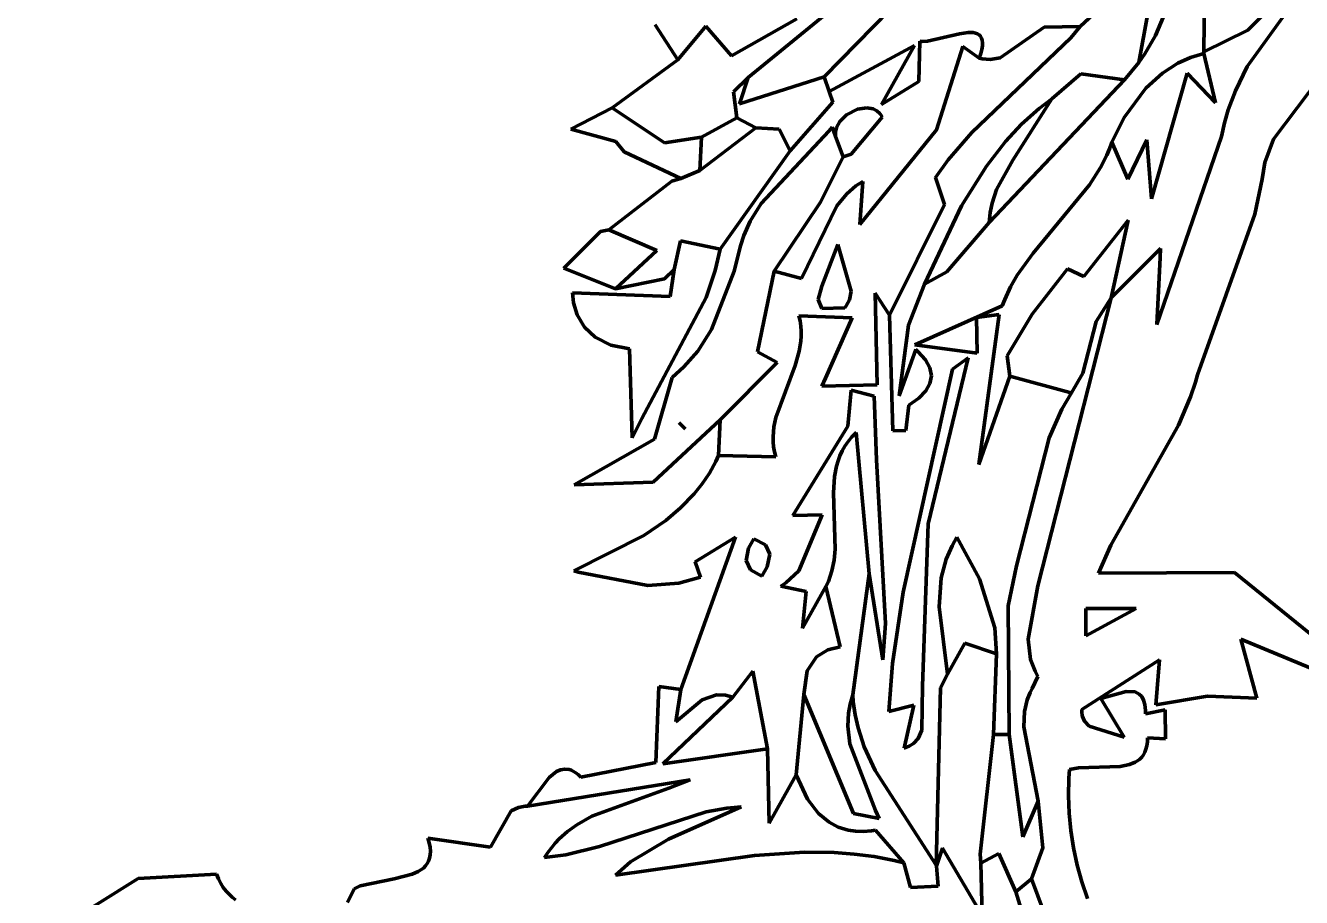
# Model space of a CAD drawing. Header units: millimetres. Extents: x 0 to 8.5, y 0 to 13.2.
# Drawn here: x 3.159 to 4.347, y 10.652 to 11.463 of the extents above; entities that cross this region are included whole.
import ezdxf

# ---------------------------------------------------------------- set-up
doc = ezdxf.new("R2010")
doc.units = ezdxf.units.MM
for name, color, linetype, lineweight in [('color#060606ff', 7, 'CONTINUOUS', 100), ('color#5c5c5cff', 7, 'CONTINUOUS', 100), ('color#aeaeaeff', 7, 'CONTINUOUS', 100), ('color#ffffffff', 7, 'CONTINUOUS', 100)]:
    doc.layers.add(name, color=color, linetype=linetype, lineweight=lineweight)

msp = doc.modelspace()

# ---------------------------------------------------------------- linework, layer by layer
at = {"layer": 'color#060606ff'}
for p, q in [((4.2572, 11.557), (4.2556, 11.4384)), ((4.2107, 11.4536), (4.2468, 11.5401)), ((4.2137, 11.5299), (4.1406, 11.462)), ((3.9023, 11.4154), (4.0043, 11.5197)), ((4.2962, 11.4248), (4.3625, 11.5172)), ((3.9074, 11.4767), (3.8314, 11.4146)), ((3.8159, 11.4348), (3.8767, 11.4694)), ((3.766, 11.4311), (3.7921, 11.4623)), ((3.7921, 11.4623), (3.8159, 11.4348)), ((4.0282, 11.4553), (3.9985, 11.4485)), ((4.0364, 11.4565), (4.0282, 11.4553)), ((4.0411, 11.4564), (4.0364, 11.4565)), ((4.0432, 11.4559), (4.0411, 11.4564)), ((4.045, 11.4553), (4.0432, 11.4559)), ((4.0465, 11.4543), (4.045, 11.4553)), ((4.0478, 11.453), (4.0465, 11.4543)), ((4.0488, 11.4513), (4.0478, 11.453)), ((4.107, 11.4616), (4.0662, 11.4329)), ((4.1406, 11.462), (4.107, 11.4616)), ((4.2009, 11.4366), (4.2107, 11.4536)), ((3.9865, 11.4444), (3.9069, 11.4015)), ((3.9557, 11.3895), (3.9865, 11.4444)), ((3.9914, 11.4485), (3.9905, 11.411)), ((3.9936, 11.4483), (3.9914, 11.4485)), ((3.9985, 11.4485), (3.9936, 11.4483)), ((4.0481, 11.4369), (4.049, 11.4407)), ((4.0494, 11.4493), (4.0488, 11.4513)), ((4.049, 11.4407), (4.0496, 11.444)), ((4.0497, 11.4469), (4.0494, 11.4493)), ((4.0496, 11.444), (4.0497, 11.4469)), ((3.7048, 11.3863), (3.766, 11.4311)), ((4.0467, 11.4325), (4.0481, 11.4369)), ((4.0493, 11.4319), (4.0467, 11.4325)), ((4.0569, 11.4313), (4.0493, 11.4319)), ((4.0662, 11.4329), (4.0569, 11.4313)), ((4.1818, 11.4124), (4.1951, 11.4286)), ((4.1951, 11.4286), (4.2009, 11.4366)), ((4.2432, 11.4332), (4.2315, 11.4279)), ((4.2558, 11.4371), (4.2432, 11.4332)), ((4.2556, 11.4384), (4.2558, 11.4371)), ((4.2173, 11.4188), (4.2018, 11.4047)), ((4.2315, 11.4279), (4.2173, 11.4188)), ((4.2851, 11.4022), (4.2962, 11.4248)), ((3.8314, 11.4146), (3.8178, 11.4013)), ((3.9069, 11.4015), (3.9023, 11.4154)), ((3.9905, 11.411), (3.9557, 11.3895)), ((4.0559, 11.2797), (4.1818, 11.4124)), ((4.2018, 11.4047), (4.1817, 11.3773)), ((4.3646, 11.4155), (4.3206, 11.3572)), ((3.8178, 11.4013), (3.821, 11.3771)), ((4.2784, 11.3846), (4.2851, 11.4022)), ((3.7535, 11.3538), (3.7048, 11.3863)), ((4.2749, 11.3724), (4.2784, 11.3846)), ((3.821, 11.3771), (3.788, 11.3591)), ((4.1817, 11.3773), (4.17, 11.3544)), ((4.2722, 11.3599), (4.2749, 11.3724)), ((3.788, 11.3591), (3.7535, 11.3538)), ((3.7866, 11.328), (3.8387, 11.3679)), ((3.8387, 11.3679), (3.8605, 11.3667)), ((3.8435, 11.2973), (3.9066, 11.3647)), ((3.8605, 11.3667), (3.8707, 11.3463)), ((3.9066, 11.3647), (3.9098, 11.3684)), ((3.9098, 11.3684), (3.9129, 11.3598)), ((3.9129, 11.3598), (3.9198, 11.3407)), ((4.212, 11.1849), (4.2722, 11.3599)), ((4.3206, 11.3572), (4.3126, 11.3356)), ((3.8707, 11.3463), (3.8055, 11.255)), ((4.1678, 11.3483), (4.1653, 11.3424)), ((4.17, 11.3544), (4.1678, 11.3483)), ((3.9198, 11.3407), (3.8987, 11.2986)), ((4.1653, 11.3424), (4.1595, 11.331)), ((4.3126, 11.3356), (4.31, 11.3201)), ((3.7688, 11.3208), (3.7866, 11.328)), ((4.1595, 11.331), (4.1494, 11.3149)), ((3.7017, 11.273), (3.7604, 11.3182)), ((3.7604, 11.3182), (3.7688, 11.3208)), ((4.1494, 11.3149), (4.0968, 11.2512)), ((4.31, 11.3201), (4.3032, 11.2876)), ((3.8987, 11.2986), (3.8557, 11.2343)), ((3.8334, 11.2809), (3.8435, 11.2973)), ((4.3032, 11.2876), (4.25, 11.1379)), ((3.8275, 11.2675), (3.8334, 11.2809)), ((4.0166, 11.2339), (4.0559, 11.2797)), ((3.7466, 11.2538), (3.7017, 11.273)), ((3.7685, 11.2626), (3.7625, 11.236)), ((3.8055, 11.255), (3.7685, 11.2626)), ((3.8245, 11.2579), (3.8275, 11.2675)), ((3.7079, 11.218), (3.7466, 11.2538)), ((3.8185, 11.2343), (3.8245, 11.2579)), ((3.9002, 11.2204), (3.9151, 11.2593)), ((3.9151, 11.2593), (3.9274, 11.2159)), ((4.0968, 11.2512), (4.0821, 11.2306)), ((4.1694, 11.2095), (4.2153, 11.2556)), ((4.2153, 11.2556), (4.215, 11.2473)), ((4.215, 11.2473), (4.212, 11.1849)), ((3.7535, 11.2273), (3.7079, 11.218)), ((3.7625, 11.236), (3.7535, 11.2273)), ((3.7974, 11.1802), (3.8185, 11.2343)), ((3.8557, 11.2343), (3.8401, 11.1595)), ((3.9956, 11.2224), (4.0166, 11.2339)), ((4.0821, 11.2306), (4.0758, 11.2197)), ((3.8967, 11.2082), (3.9002, 11.2204)), ((3.9274, 11.2159), (3.9258, 11.2078)), ((3.9809, 11.1843), (3.9956, 11.2224)), ((4.0758, 11.2197), (4.0704, 11.2081)), ((3.9002, 11.1997), (3.8967, 11.2082)), ((3.9258, 11.2078), (3.9229, 11.2021)), ((3.9515, 11.1285), (3.9498, 11.2139)), ((3.9498, 11.2139), (3.963, 11.1934)), ((4.0704, 11.2081), (4.0681, 11.2021)), ((4.1013, 10.9416), (4.1694, 11.2095)), ((3.8798, 11.1881), (3.8787, 11.193)), ((3.8787, 11.193), (3.9282, 11.1909)), ((3.9215, 11.2003), (3.9002, 11.1997)), ((3.9282, 11.1909), (3.9034, 11.1347)), ((3.9229, 11.2021), (3.9215, 11.2003)), ((3.963, 11.1934), (3.9661, 11.0857)), ((4.0681, 11.2021), (3.9866, 11.166)), ((4.044, 11.1914), (4.0652, 11.194)), ((4.0448, 11.1581), (4.044, 11.1914)), ((4.0652, 11.194), (4.0462, 11.0546)), ((3.7845, 11.16), (3.7974, 11.1802)), ((3.8805, 11.1833), (3.8798, 11.1881)), ((3.8809, 11.1785), (3.8805, 11.1833)), ((3.9721, 11.1184), (3.9809, 11.1843)), ((3.8791, 11.1601), (3.8805, 11.1692)), ((3.8805, 11.1692), (3.8809, 11.1738)), ((3.8809, 11.1738), (3.8809, 11.1785)), ((3.7717, 11.1453), (3.7845, 11.16)), ((3.8401, 11.1595), (3.8584, 11.1493)), ((3.8753, 11.1467), (3.8791, 11.1601)), ((3.9875, 11.1616), (3.9721, 11.1184)), ((3.9866, 11.166), (4.0448, 11.1581)), ((3.9896, 11.1597), (3.9875, 11.1616)), ((3.9965, 11.152), (3.9896, 11.1597)), ((3.7606, 11.1354), (3.7717, 11.1453)), ((3.8584, 11.1493), (3.8054, 11.0961)), ((3.8572, 11.0984), (3.8753, 11.1467)), ((4.0006, 11.1445), (3.9965, 11.152)), ((3.9992, 10.9992), (4.0363, 11.1538)), ((4.0021, 11.1371), (4.0006, 11.1445)), ((4.0363, 11.1538), (4.0216, 11.1432)), ((3.7444, 11.0782), (3.7606, 11.1354)), ((3.9034, 11.1347), (3.9001, 11.1273)), ((4.0216, 11.1432), (3.9758, 10.9356)), ((4.0008, 11.1299), (4.0021, 11.1371)), ((4.0462, 11.0546), (4.075, 11.1366)), ((4.075, 11.1366), (4.1309, 11.1215)), ((4.25, 11.1379), (4.248, 11.131)), ((3.9001, 11.1273), (3.9515, 11.1285)), ((3.9274, 11.1236), (3.9244, 11.0901)), ((3.9489, 11.118), (3.9274, 11.1236)), ((3.9904, 11.1163), (3.9969, 11.123)), ((3.9969, 11.123), (4.0008, 11.1299)), ((4.1325, 11.1211), (4.1235, 11.1059)), ((4.1309, 11.1215), (4.1325, 11.1211)), ((4.248, 11.131), (4.2434, 11.1174)), ((3.9511, 11.0588), (3.9489, 11.118)), ((3.9784, 11.0863), (3.9812, 11.1098)), ((3.9812, 11.1098), (3.9904, 11.1163)), ((4.2434, 11.1174), (4.2322, 11.0912)), ((3.8054, 11.0961), (3.7431, 11.0382)), ((3.8554, 11.0895), (3.8572, 11.0984)), ((4.1235, 11.1059), (4.1117, 11.0792)), ((3.7673, 11.0934), (3.7729, 11.0876)), ((3.7729, 11.0876), (3.7673, 11.0934)), ((3.8547, 11.0804), (3.8554, 11.0895)), ((3.9244, 11.0901), (3.8732, 11.0072)), ((3.9661, 11.0857), (3.9784, 11.0863)), ((4.2322, 11.0912), (4.1693, 10.9795)), ((3.6696, 11.0357), (3.7444, 11.0782)), ((3.8548, 11.0757), (3.8547, 11.0804)), ((3.8552, 11.071), (3.8548, 11.0757)), ((4.1117, 11.0792), (4.0812, 10.9603)), ((3.8014, 11.0572), (3.804, 11.0628)), ((3.804, 11.0628), (3.8573, 11.0615)), ((3.8561, 11.0663), (3.8552, 11.071)), ((3.8573, 11.0615), (3.8561, 11.0663)), ((3.7955, 11.0465), (3.8014, 11.0572)), ((3.9595, 10.9066), (3.9511, 11.0588)), ((3.7431, 11.0382), (3.6696, 11.0357)), ((3.7812, 11.0271), (3.7887, 11.0365)), ((3.7887, 11.0365), (3.7955, 11.0465)), ((3.7686, 11.0141), (3.7812, 11.0271)), ((3.7547, 11.0024), (3.7686, 11.0141)), ((3.7345, 10.9884), (3.7547, 11.0024)), ((3.8732, 11.0072), (3.9005, 11.0077)), ((3.9005, 11.0077), (3.8788, 10.9555)), ((3.9937, 10.8481), (3.9992, 10.9992)), ((3.6691, 10.9556), (3.7345, 10.9884)), ((3.7688, 10.8452), (3.8198, 10.987)), ((3.8198, 10.987), (3.7821, 10.964)), ((3.8368, 10.9854), (3.8319, 10.9767)), ((3.8475, 10.9797), (3.8368, 10.9854)), ((3.8516, 10.971), (3.8475, 10.9797)), ((4.0213, 10.9788), (4.0159, 10.9663)), ((4.0259, 10.987), (4.0213, 10.9788)), ((4.0469, 10.9481), (4.0259, 10.987)), ((4.1693, 10.9795), (4.1577, 10.9534)), ((3.8319, 10.9767), (3.8295, 10.9651)), ((3.8295, 10.9651), (3.8336, 10.9564)), ((3.8492, 10.9594), (3.8516, 10.971)), ((4.0159, 10.9663), (4.0113, 10.949)), ((3.6731, 10.9543), (3.6691, 10.9556)), ((3.7381, 10.9419), (3.6731, 10.9543)), ((3.7821, 10.964), (3.7872, 10.9498)), ((3.8336, 10.9564), (3.8443, 10.9506)), ((3.8443, 10.9506), (3.8492, 10.9594)), ((3.8788, 10.9555), (3.8667, 10.9444)), ((4.0812, 10.9603), (4.0736, 10.9229)), ((4.1577, 10.9534), (4.2843, 10.9539)), ((4.2843, 10.9539), (4.3546, 10.8973)), ((3.7668, 10.9442), (3.7381, 10.9419)), ((3.7872, 10.9498), (3.7668, 10.9442)), ((3.8667, 10.9444), (3.8618, 10.9413)), ((3.929, 10.8401), (3.9443, 10.9527)), ((3.9443, 10.9527), (3.957, 10.8728)), ((4.0113, 10.949), (4.0092, 10.9222)), ((4.0613, 10.9026), (4.0469, 10.9481)), ((4.0921, 10.8921), (4.1013, 10.9416)), ((3.8618, 10.9413), (3.8855, 10.9363)), ((3.8821, 10.9023), (3.9039, 10.941)), ((3.8855, 10.9363), (3.8821, 10.9023)), ((3.9039, 10.941), (3.9173, 10.8847)), ((3.9758, 10.9356), (3.966, 10.8692)), ((4.0092, 10.9222), (4.017, 10.8593)), ((4.0736, 10.9229), (4.0744, 10.8032)), ((4.1459, 10.9206), (4.1458, 10.895)), ((4.1458, 10.895), (4.1929, 10.9204)), ((4.1929, 10.9204), (4.1459, 10.9206)), ((3.957, 10.8728), (3.9595, 10.9066)), ((4.0627, 10.8784), (4.0613, 10.9026)), ((3.9173, 10.8847), (3.9058, 10.8819)), ((4.0943, 10.873), (4.0921, 10.8921)), ((4.3555, 10.8651), (4.2902, 10.892)), ((4.2902, 10.892), (4.305, 10.8372)), ((3.8952, 10.8755), (3.8865, 10.8626)), ((3.9058, 10.8819), (3.8952, 10.8755)), ((4.0598, 10.8032), (4.0627, 10.8784)), ((4.0986, 10.8623), (4.0943, 10.873)), ((4.2144, 10.8726), (4.1421, 10.8265)), ((4.211, 10.8309), (4.2144, 10.8726)), ((3.8357, 10.8623), (3.8173, 10.8379)), ((3.8496, 10.7898), (3.8357, 10.8623)), ((3.8865, 10.8626), (3.8833, 10.8406)), ((3.966, 10.8692), (3.9625, 10.8245)), ((4.017, 10.8593), (4.0105, 10.8466)), ((4.1012, 10.8571), (4.0986, 10.8623)), ((3.9932, 10.8072), (3.9937, 10.8481)), ((4.0105, 10.8466), (4.0065, 10.6817)), ((4.096, 10.8459), (4.1012, 10.8571)), ((3.7642, 10.8151), (3.7688, 10.8452)), ((3.7888, 10.8355), (3.7642, 10.8151)), ((3.802, 10.8403), (3.7888, 10.8355)), ((3.8104, 10.84), (3.802, 10.8403)), ((3.8173, 10.8379), (3.8104, 10.84)), ((3.8833, 10.8406), (3.8763, 10.7657)), ((3.9294, 10.8337), (3.929, 10.8401)), ((4.0888, 10.8248), (4.0913, 10.8354)), ((4.0913, 10.8354), (4.0942, 10.8424)), ((4.0942, 10.8424), (4.096, 10.8459)), ((4.1599, 10.8367), (4.1833, 10.8434)), ((4.1816, 10.8008), (4.1599, 10.8367)), ((4.1833, 10.8434), (4.1917, 10.843)), ((4.1917, 10.843), (4.1957, 10.8409)), ((4.1957, 10.8409), (4.1979, 10.8386)), ((4.1979, 10.8386), (4.1996, 10.8353)), ((4.1996, 10.8353), (4.2008, 10.8311)), ((4.2591, 10.8389), (4.211, 10.8309)), ((4.305, 10.8372), (4.2591, 10.8389)), ((3.9311, 10.8214), (3.9294, 10.8337)), ((3.9625, 10.8245), (3.9858, 10.8305)), ((3.9858, 10.8305), (3.9767, 10.7904)), ((4.0882, 10.8104), (4.0888, 10.8248)), ((4.1421, 10.8265), (4.1421, 10.8244)), ((4.1421, 10.8244), (4.1426, 10.8206)), ((4.2008, 10.8311), (4.2011, 10.8285)), ((4.2011, 10.8285), (4.2014, 10.8257)), ((4.2014, 10.8226), (4.2198, 10.8261)), ((4.2014, 10.8257), (4.2014, 10.8226)), ((4.2198, 10.8261), (4.2201, 10.7991)), ((3.9338, 10.8093), (3.9311, 10.8214)), ((4.1426, 10.8206), (4.1445, 10.8158)), ((4.1445, 10.8158), (4.1489, 10.8109)), ((4.1489, 10.8109), (4.1816, 10.8008)), ((3.9395, 10.7919), (3.9338, 10.8093)), ((3.9854, 10.7949), (3.9898, 10.7996)), ((3.9898, 10.7996), (3.9932, 10.8072)), ((4.0744, 10.8032), (4.0598, 10.8032)), ((4.1015, 10.7412), (4.0882, 10.8104)), ((4.2033, 10.8002), (4.2032, 10.7963)), ((4.2201, 10.7991), (4.2033, 10.8002)), ((3.851, 10.7206), (3.8496, 10.7898)), ((3.9496, 10.7697), (3.9395, 10.7919)), ((3.9767, 10.7904), (3.9815, 10.7924)), ((3.9815, 10.7924), (3.9854, 10.7949)), ((4.2009, 10.7869), (4.1995, 10.7844)), ((4.2019, 10.7897), (4.2009, 10.7869)), ((4.2027, 10.7928), (4.2019, 10.7897)), ((4.2032, 10.7963), (4.2027, 10.7928)), ((4.1867, 10.7753), (4.178, 10.7734)), ((4.1918, 10.7774), (4.1867, 10.7753)), ((4.194, 10.7788), (4.1918, 10.7774)), ((4.1961, 10.7804), (4.194, 10.7788)), ((4.1979, 10.7823), (4.1961, 10.7804)), ((4.1995, 10.7844), (4.1979, 10.7823)), ((3.8763, 10.7657), (3.851, 10.7206)), ((4.0065, 10.6817), (3.9496, 10.7697)), ((4.1307, 10.7706), (4.1302, 10.7625)), ((4.1391, 10.7721), (4.1307, 10.7706)), ((4.178, 10.7734), (4.1391, 10.7721)), ((3.6261, 10.7364), (3.7774, 10.7612)), ((3.7576, 10.7532), (3.6858, 10.7272)), ((3.7774, 10.7612), (3.7576, 10.7532)), ((4.1302, 10.7625), (4.1298, 10.7463)), ((4.1058, 10.6979), (4.1015, 10.7412)), ((4.1298, 10.7463), (4.1304, 10.7301)), ((3.5915, 10.6983), (3.611, 10.7321)), ((3.611, 10.7321), (3.6177, 10.7353)), ((3.6177, 10.7353), (3.6239, 10.7364)), ((3.6239, 10.7364), (3.6261, 10.7364)), ((3.6932, 10.6991), (3.7925, 10.7312)), ((3.8249, 10.7359), (3.7574, 10.7057)), ((3.7925, 10.7312), (3.8117, 10.7346)), ((3.8117, 10.7346), (3.8249, 10.7359)), ((4.1304, 10.7301), (4.132, 10.7139)), ((3.672, 10.7193), (3.6634, 10.7131)), ((3.6858, 10.7272), (3.672, 10.7193)), ((3.5346, 10.7024), (3.5334, 10.7068)), ((3.5334, 10.7068), (3.5915, 10.6983)), ((3.6555, 10.706), (3.6519, 10.7021)), ((3.6634, 10.7131), (3.6555, 10.706)), ((3.7574, 10.7057), (3.7219, 10.6846)), ((4.132, 10.7139), (4.1344, 10.6977)), ((3.5354, 10.6983), (3.5346, 10.7024)), ((3.5356, 10.6946), (3.5354, 10.6983)), ((3.5355, 10.6913), (3.5356, 10.6946)), ((3.6451, 10.6935), (3.642, 10.6887)), ((3.6484, 10.6979), (3.6451, 10.6935)), ((3.6519, 10.7021), (3.6484, 10.6979)), ((3.6616, 10.6913), (3.6932, 10.6991)), ((3.8374, 10.6906), (3.8838, 10.6936)), ((3.8838, 10.6936), (3.9117, 10.6933)), ((3.9117, 10.6933), (3.9302, 10.692)), ((3.9302, 10.692), (3.9487, 10.6896)), ((4.0067, 10.6806), (4.0124, 10.6974)), ((4.0124, 10.6974), (4.0495, 10.6349)), ((4.0482, 10.6835), (4.065, 10.6925)), ((4.065, 10.6925), (4.0807, 10.6568)), ((4.0954, 10.6689), (4.1058, 10.6979)), ((4.1344, 10.6977), (4.1378, 10.6818)), ((3.5291, 10.6789), (3.531, 10.6809)), ((3.531, 10.6809), (3.5327, 10.6831)), ((3.5327, 10.6831), (3.534, 10.6855)), ((3.534, 10.6855), (3.5349, 10.6882)), ((3.5349, 10.6882), (3.5355, 10.6913)), ((3.642, 10.6887), (3.6616, 10.6913)), ((3.7079, 10.6723), (3.8374, 10.6906)), ((3.7219, 10.6846), (3.7079, 10.6723)), ((3.9487, 10.6896), (3.9673, 10.6861)), ((3.9673, 10.6861), (3.9765, 10.6839)), ((3.9765, 10.6839), (3.9826, 10.661)), ((4.0083, 10.662), (4.0067, 10.6806)), ((4.0495, 10.6349), (4.0482, 10.6835)), ((4.1378, 10.6818), (4.1421, 10.6661)), ((3.1587, 10.604), (3.2635, 10.6691)), ((3.2635, 10.6691), (3.3366, 10.6734)), ((3.3366, 10.6734), (3.3384, 10.6688)), ((3.3384, 10.6688), (3.3405, 10.6647)), ((3.4703, 10.6623), (3.5019, 10.669)), ((3.5019, 10.669), (3.5187, 10.6732)), ((3.5187, 10.6732), (3.5243, 10.6757)), ((3.5243, 10.6757), (3.5268, 10.6772)), ((3.5268, 10.6772), (3.5291, 10.6789)), ((4.1343, 10.5651), (4.0954, 10.6689)), ((3.3405, 10.6647), (3.3428, 10.6609)), ((3.3428, 10.6609), (3.3454, 10.6576)), ((3.3454, 10.6576), (3.3482, 10.6546)), ((3.4584, 10.6468), (3.4646, 10.6597)), ((3.4646, 10.6597), (3.4703, 10.6623)), ((3.9826, 10.661), (4.0083, 10.662)), ((4.0807, 10.6568), (4.1213, 10.5273)), ((4.1421, 10.6661), (4.1474, 10.6507)), ((3.3482, 10.6546), (3.3511, 10.6519)), ((3.3511, 10.6519), (3.3543, 10.6495))]:
    msp.add_line(p, q, dxfattribs=at)
at = {"layer": 'color#5c5c5cff'}
for p, q in [((4.2556, 11.4384), (4.2572, 11.557)), ((4.2468, 11.5401), (4.2107, 11.4536)), ((4.1951, 11.4286), (4.2137, 11.5299)), ((4.3197, 11.4817), (4.2968, 11.4586)), ((4.2107, 11.4536), (4.2009, 11.4366)), ((4.2968, 11.4586), (4.2556, 11.4384)), ((4.2009, 11.4366), (4.1951, 11.4286)), ((4.2315, 11.4279), (4.2432, 11.4332)), ((4.2432, 11.4332), (4.2558, 11.4371)), ((4.2558, 11.4371), (4.2665, 11.3911)), ((4.2018, 11.4047), (4.2173, 11.4188)), ((4.2401, 11.4186), (4.207, 11.3017)), ((4.2173, 11.4188), (4.2315, 11.4279)), ((4.2665, 11.3911), (4.2401, 11.4186)), ((3.8178, 11.4013), (3.8314, 11.4146)), ((3.8233, 11.3903), (3.9023, 11.4154)), ((3.8314, 11.4146), (3.8233, 11.3903)), ((3.9023, 11.4154), (3.9069, 11.4015)), ((4.1817, 11.3773), (4.2018, 11.4047)), ((3.821, 11.3771), (3.8178, 11.4013)), ((3.9069, 11.4015), (3.9104, 11.3917)), ((4.1141, 11.3949), (4.0778, 11.3377)), ((4.1024, 11.3859), (4.1141, 11.3949)), ((3.6665, 11.3665), (3.7048, 11.3863)), ((3.7048, 11.3863), (3.7535, 11.3538)), ((3.9104, 11.3917), (3.8707, 11.3463)), ((3.9231, 11.3799), (3.9334, 11.3851)), ((3.9334, 11.3851), (3.9419, 11.3864)), ((3.9419, 11.3864), (3.9478, 11.3854)), ((3.9478, 11.3854), (3.9512, 11.3837)), ((3.9512, 11.3837), (3.9541, 11.3811)), ((3.9541, 11.3811), (3.9552, 11.3795)), ((4.0861, 11.3711), (4.1024, 11.3859)), ((3.8387, 11.3679), (3.821, 11.3771)), ((3.9137, 11.3681), (3.9167, 11.3737)), ((3.9167, 11.3737), (3.9231, 11.3799)), ((3.9562, 11.3776), (3.9275, 11.3434)), ((3.9552, 11.3795), (3.9562, 11.3776)), ((4.0712, 11.3552), (4.0861, 11.3711)), ((4.17, 11.3544), (4.1817, 11.3773)), ((3.7083, 11.3552), (3.6665, 11.3665)), ((3.7535, 11.3538), (3.788, 11.3591)), ((3.788, 11.3591), (3.7866, 11.328)), ((3.8605, 11.3667), (3.8387, 11.3679)), ((3.8707, 11.3463), (3.8605, 11.3667)), ((3.9128, 11.364), (3.9137, 11.3681)), ((3.9129, 11.3598), (3.9128, 11.364)), ((3.9198, 11.3407), (3.9129, 11.3598)), ((3.7159, 11.3454), (3.7083, 11.3552)), ((3.7688, 11.3208), (3.7159, 11.3454)), ((4.0533, 11.3322), (4.0712, 11.3552)), ((4.1851, 11.3201), (4.17, 11.3544)), ((4.2027, 11.3565), (4.1851, 11.3201)), ((4.207, 11.3017), (4.2027, 11.3565)), ((3.9275, 11.3434), (3.9198, 11.3407)), ((4.0778, 11.3377), (4.0628, 11.3104)), ((3.7866, 11.328), (3.7688, 11.3208)), ((4.03, 11.2951), (4.0533, 11.3322)), ((4.0628, 11.3104), (4.0586, 11.2978)), ((4.0586, 11.2978), (4.0568, 11.2889)), ((3.9956, 11.2224), (4.03, 11.2951)), ((4.0568, 11.2889), (4.0559, 11.2797)), ((4.0559, 11.2797), (4.0166, 11.2339)), ((4.144, 11.2295), (4.1852, 11.2819)), ((4.1852, 11.2819), (4.1694, 11.2095)), ((3.6599, 11.2373), (3.6939, 11.2713)), ((3.6939, 11.2713), (3.7017, 11.273)), ((3.7017, 11.273), (3.7466, 11.2538)), ((3.7466, 11.2538), (3.7079, 11.218)), ((3.7079, 11.218), (3.6599, 11.2373)), ((4.0166, 11.2339), (3.9956, 11.2224)), ((4.096, 11.1944), (4.1287, 11.2365)), ((4.1287, 11.2365), (4.144, 11.2295)), ((4.1694, 11.2095), (4.1554, 11.1876)), ((4.0728, 11.1556), (4.096, 11.1944)), ((4.1554, 11.1876), (4.1431, 11.1396)), ((4.075, 11.1366), (4.0728, 11.1556)), ((4.1309, 11.1215), (4.075, 11.1366)), ((4.1431, 11.1396), (4.1325, 11.1211)), ((4.1325, 11.1211), (4.1309, 11.1215)), ((3.7673, 11.0934), (3.7729, 11.0876)), ((3.7729, 11.0876), (3.7673, 11.0934)), ((3.928, 11.0802), (3.9321, 11.0844)), ((3.9321, 11.0844), (3.9443, 10.9527)), ((3.9216, 11.0716), (3.9246, 11.076)), ((3.9246, 11.076), (3.928, 11.0802)), ((3.9152, 11.0578), (3.9169, 11.0625)), ((3.9169, 11.0625), (3.919, 11.0671)), ((3.919, 11.0671), (3.9216, 11.0716)), ((3.912, 11.0432), (3.9138, 11.053)), ((3.9138, 11.053), (3.9152, 11.0578)), ((3.9111, 11.028), (3.912, 11.0432)), ((3.9125, 10.9758), (3.9111, 11.028)), ((4.0159, 10.9663), (4.0213, 10.9788)), ((4.0213, 10.9788), (4.0259, 10.987)), ((4.0259, 10.987), (4.0469, 10.9481)), ((3.9095, 10.9555), (3.9115, 10.9656)), ((3.9115, 10.9656), (3.9125, 10.9758)), ((4.0113, 10.949), (4.0159, 10.9663)), ((3.908, 10.9506), (3.9095, 10.9555)), ((3.9039, 10.941), (3.9062, 10.9457)), ((3.9062, 10.9457), (3.908, 10.9506)), ((3.9443, 10.9527), (3.929, 10.8401)), ((4.0092, 10.9222), (4.0113, 10.949)), ((4.0469, 10.9481), (4.0613, 10.9026)), ((3.9173, 10.8847), (3.9039, 10.941)), ((4.017, 10.8593), (4.0092, 10.9222)), ((4.0613, 10.9026), (4.0627, 10.8784)), ((3.9058, 10.8819), (3.9173, 10.8847)), ((4.0331, 10.8881), (4.017, 10.8593)), ((4.0627, 10.8784), (4.0331, 10.8881)), ((3.8865, 10.8626), (3.8952, 10.8755)), ((3.8952, 10.8755), (3.9058, 10.8819)), ((3.8833, 10.8406), (3.8865, 10.8626)), ((3.7456, 10.7772), (3.7483, 10.848)), ((3.7483, 10.848), (3.7688, 10.8452)), ((3.8173, 10.8379), (3.7521, 10.7761)), ((3.7688, 10.8452), (3.7642, 10.8151)), ((3.7642, 10.8151), (3.7888, 10.8355)), ((3.7888, 10.8355), (3.802, 10.8403)), ((3.802, 10.8403), (3.8104, 10.84)), ((3.8104, 10.84), (3.8173, 10.8379)), ((3.9297, 10.7297), (3.8833, 10.8406)), ((3.929, 10.8401), (3.9265, 10.8316)), ((3.925, 10.8232), (3.9243, 10.8109)), ((3.9265, 10.8316), (3.925, 10.8232)), ((3.9243, 10.8109), (3.9261, 10.7947)), ((4.0474, 10.6918), (4.0598, 10.8032)), ((4.0598, 10.8032), (4.0744, 10.8032)), ((4.0744, 10.8032), (4.0873, 10.7081)), ((3.7521, 10.7761), (3.8496, 10.7898)), ((3.8496, 10.7898), (3.851, 10.7206)), ((3.9261, 10.7947), (3.95, 10.7326)), ((3.6757, 10.7636), (3.7456, 10.7772)), ((3.6261, 10.7364), (3.6463, 10.7633)), ((3.6463, 10.7633), (3.6532, 10.7688)), ((3.6532, 10.7688), (3.6569, 10.7704)), ((3.6569, 10.7704), (3.6608, 10.7711)), ((3.6608, 10.7711), (3.6648, 10.7706)), ((3.6648, 10.7706), (3.6669, 10.7699)), ((3.6669, 10.7699), (3.669, 10.7689)), ((3.669, 10.7689), (3.6712, 10.7675)), ((3.6712, 10.7675), (3.6734, 10.7657)), ((3.6734, 10.7657), (3.6757, 10.7636)), ((3.851, 10.7206), (3.8763, 10.7657)), ((3.8763, 10.7657), (3.8868, 10.743)), ((3.7774, 10.7612), (3.6261, 10.7364)), ((3.6858, 10.7272), (3.7576, 10.7532)), ((3.7576, 10.7532), (3.7774, 10.7612)), ((3.8868, 10.743), (3.897, 10.7298)), ((4.0873, 10.7081), (4.1015, 10.7412)), ((4.1015, 10.7412), (4.1058, 10.6979)), ((3.7925, 10.7312), (3.6932, 10.6991)), ((3.7574, 10.7057), (3.8249, 10.7359)), ((3.8117, 10.7346), (3.7925, 10.7312)), ((3.8249, 10.7359), (3.8117, 10.7346)), ((3.897, 10.7298), (3.9069, 10.7216)), ((3.9536, 10.7251), (3.9297, 10.7297)), ((3.95, 10.7326), (3.9536, 10.7251)), ((3.6634, 10.7131), (3.672, 10.7193)), ((3.672, 10.7193), (3.6858, 10.7272)), ((3.9069, 10.7216), (3.9154, 10.7171)), ((3.9154, 10.7171), (3.9247, 10.7142)), ((3.6519, 10.7021), (3.6555, 10.706)), ((3.6555, 10.706), (3.6634, 10.7131)), ((3.7219, 10.6846), (3.7574, 10.7057)), ((3.9247, 10.7142), (3.9315, 10.7132)), ((3.9315, 10.7132), (3.9387, 10.7129)), ((3.9387, 10.7129), (3.9463, 10.7135)), ((3.9463, 10.7135), (3.9502, 10.7142)), ((3.9502, 10.7142), (3.9765, 10.6839)), ((3.642, 10.6887), (3.6451, 10.6935)), ((3.6451, 10.6935), (3.6484, 10.6979)), ((3.6484, 10.6979), (3.6519, 10.7021)), ((3.6932, 10.6991), (3.6616, 10.6913)), ((3.8838, 10.6936), (3.8374, 10.6906)), ((3.9117, 10.6933), (3.8838, 10.6936)), ((3.9302, 10.692), (3.9117, 10.6933)), ((3.9487, 10.6896), (3.9302, 10.692)), ((4.065, 10.6925), (4.0482, 10.6835)), ((4.0807, 10.6568), (4.065, 10.6925)), ((4.1058, 10.6979), (4.0954, 10.6689)), ((3.6616, 10.6913), (3.642, 10.6887)), ((3.8374, 10.6906), (3.7079, 10.6723)), ((3.7079, 10.6723), (3.7219, 10.6846)), ((3.9673, 10.6861), (3.9487, 10.6896)), ((3.9765, 10.6839), (3.9673, 10.6861)), ((4.0482, 10.6835), (4.0474, 10.6918)), ((4.0954, 10.6689), (4.0807, 10.6568))]:
    msp.add_line(p, q, dxfattribs=at)
at = {"layer": 'color#aeaeaeff'}
for p, q in [((4.0043, 11.5197), (3.9023, 11.4154)), ((3.8314, 11.4146), (3.9074, 11.4767)), ((3.8767, 11.4694), (3.8159, 11.4348)), ((3.766, 11.4311), (3.745, 11.4638)), ((3.7921, 11.4623), (3.766, 11.4311)), ((3.8159, 11.4348), (3.7921, 11.4623)), ((4.0662, 11.4329), (4.107, 11.4616)), ((4.107, 11.4616), (4.1406, 11.462)), ((4.1406, 11.462), (4.1318, 11.4517)), ((4.0068, 11.3659), (4.0313, 11.4436)), ((4.0313, 11.4436), (4.0467, 11.4325)), ((4.1318, 11.4517), (4.0396, 11.3635)), ((4.0467, 11.4325), (4.0493, 11.4319)), ((4.0493, 11.4319), (4.0569, 11.4313)), ((4.0569, 11.4313), (4.0662, 11.4329)), ((4.1141, 11.3949), (4.1413, 11.418)), ((4.1413, 11.418), (4.1818, 11.4124)), ((3.9023, 11.4154), (3.8233, 11.3903)), ((3.8233, 11.3903), (3.8314, 11.4146)), ((4.1818, 11.4124), (4.0559, 11.2797)), ((4.0778, 11.3377), (4.1141, 11.3949)), ((3.9354, 11.2778), (4.0068, 11.3659)), ((4.0396, 11.3635), (4.0176, 11.3381)), ((4.0176, 11.3381), (4.006, 11.3215)), ((4.0628, 11.3104), (4.0778, 11.3377)), ((4.006, 11.3215), (4.0143, 11.2965)), ((3.9235, 11.3065), (3.9319, 11.3138)), ((3.9319, 11.3138), (3.9383, 11.318)), ((3.9383, 11.318), (3.9354, 11.2778)), ((4.0586, 11.2978), (4.0628, 11.3104)), ((3.9142, 11.2951), (3.9235, 11.3065)), ((4.0568, 11.2889), (4.0586, 11.2978)), ((3.8811, 11.2277), (3.9142, 11.2951)), ((4.0143, 11.2965), (3.963, 11.1934)), ((4.0559, 11.2797), (4.0568, 11.2889)), ((3.7625, 11.236), (3.7685, 11.2626)), ((3.7685, 11.2626), (3.8055, 11.255)), ((3.8055, 11.255), (3.8009, 11.2352)), ((3.9151, 11.2593), (3.9002, 11.2204)), ((3.9274, 11.2159), (3.9151, 11.2593)), ((3.7588, 11.2107), (3.7625, 11.236)), ((3.8009, 11.2352), (3.7923, 11.2098)), ((3.8401, 11.1595), (3.8557, 11.2343)), ((3.8557, 11.2343), (3.8811, 11.2277)), ((3.9002, 11.2204), (3.8967, 11.2082)), ((3.9258, 11.2078), (3.9274, 11.2159)), ((3.6689, 11.205), (3.6679, 11.2143)), ((3.6679, 11.2143), (3.7588, 11.2107)), ((3.6723, 11.1939), (3.6689, 11.205)), ((3.7923, 11.2098), (3.7326, 11.0973)), ((3.8967, 11.2082), (3.9002, 11.1997)), ((3.9229, 11.2021), (3.9258, 11.2078)), ((3.963, 11.1934), (3.9498, 11.2139)), ((3.9498, 11.2139), (3.9515, 11.1285)), ((3.6792, 11.1822), (3.6723, 11.1939)), ((3.9282, 11.1909), (3.8787, 11.193)), ((3.8787, 11.193), (3.8798, 11.1881)), ((3.9002, 11.1997), (3.9215, 11.2003)), ((3.9034, 11.1347), (3.9282, 11.1909)), ((3.9215, 11.2003), (3.9229, 11.2021)), ((3.6889, 11.173), (3.6792, 11.1822)), ((3.8798, 11.1881), (3.8805, 11.1833)), ((3.8805, 11.1833), (3.8809, 11.1785)), ((3.7037, 11.1655), (3.6889, 11.173)), ((3.8805, 11.1692), (3.8791, 11.1601)), ((3.8809, 11.1738), (3.8805, 11.1692)), ((3.8809, 11.1785), (3.8809, 11.1738)), ((3.7211, 11.1621), (3.7037, 11.1655)), ((3.7234, 11.0794), (3.7211, 11.1621)), ((3.8584, 11.1493), (3.8401, 11.1595)), ((3.8791, 11.1601), (3.8753, 11.1467)), ((3.8054, 11.0961), (3.8584, 11.1493)), ((3.8753, 11.1467), (3.8572, 11.0984)), ((3.9001, 11.1273), (3.9034, 11.1347)), ((3.9515, 11.1285), (3.9001, 11.1273)), ((3.7326, 11.0973), (3.7234, 11.0794)), ((3.804, 11.0628), (3.8054, 11.0961)), ((3.8572, 11.0984), (3.8554, 11.0895)), ((3.8554, 11.0895), (3.8547, 11.0804)), ((3.8547, 11.0804), (3.8548, 11.0757)), ((3.8548, 11.0757), (3.8552, 11.071)), ((3.8573, 11.0615), (3.804, 11.0628)), ((3.8552, 11.071), (3.8561, 11.0663)), ((3.8561, 11.0663), (3.8573, 11.0615)), ((3.8319, 10.9767), (3.8368, 10.9854)), ((3.8368, 10.9854), (3.8475, 10.9797)), ((3.8475, 10.9797), (3.8516, 10.971)), ((3.8295, 10.9651), (3.8319, 10.9767)), ((3.8336, 10.9564), (3.8295, 10.9651)), ((3.8516, 10.971), (3.8492, 10.9594)), ((3.8443, 10.9506), (3.8336, 10.9564)), ((3.8492, 10.9594), (3.8443, 10.9506)), ((4.017, 10.8593), (4.0331, 10.8881)), ((4.0331, 10.8881), (4.0627, 10.8784)), ((4.0627, 10.8784), (4.0598, 10.8032)), ((4.0105, 10.8466), (4.017, 10.8593)), ((4.0065, 10.6817), (4.0105, 10.8466)), ((4.0598, 10.8032), (4.0474, 10.6918)), ((4.0124, 10.6974), (4.0067, 10.6806)), ((4.0495, 10.6349), (4.0124, 10.6974)), ((4.0067, 10.6806), (4.0065, 10.6817)), ((4.0474, 10.6918), (4.0482, 10.6835)), ((4.0482, 10.6835), (4.0495, 10.6349)), ((4.0807, 10.6568), (4.0954, 10.6689)), ((4.0954, 10.6689), (4.1343, 10.5651)), ((4.1213, 10.5273), (4.0807, 10.6568))]:
    msp.add_line(p, q, dxfattribs=at)
at = {"layer": 'color#ffffffff'}
for p, q in [((4.1406, 11.462), (4.2137, 11.5299)), ((4.2137, 11.5299), (4.1951, 11.4286)), ((4.3625, 11.5172), (4.2962, 11.4248)), ((4.2968, 11.4586), (4.3197, 11.4817)), ((3.745, 11.4638), (3.766, 11.4311)), ((3.9985, 11.4485), (4.0282, 11.4553)), ((4.0282, 11.4553), (4.0364, 11.4565)), ((4.0364, 11.4565), (4.0411, 11.4564)), ((4.0411, 11.4564), (4.0432, 11.4559)), ((4.0432, 11.4559), (4.045, 11.4553)), ((4.045, 11.4553), (4.0465, 11.4543)), ((4.0465, 11.4543), (4.0478, 11.453)), ((4.0478, 11.453), (4.0488, 11.4513)), ((4.1318, 11.4517), (4.1406, 11.462)), ((4.2556, 11.4384), (4.2968, 11.4586)), ((3.9069, 11.4015), (3.9865, 11.4444)), ((3.9865, 11.4444), (3.9557, 11.3895)), ((3.9905, 11.411), (3.9914, 11.4485)), ((3.9914, 11.4485), (3.9936, 11.4483)), ((3.9936, 11.4483), (3.9985, 11.4485)), ((4.0313, 11.4436), (4.0068, 11.3659)), ((4.0467, 11.4325), (4.0313, 11.4436)), ((4.0396, 11.3635), (4.1318, 11.4517)), ((4.049, 11.4407), (4.0481, 11.4369)), ((4.0488, 11.4513), (4.0494, 11.4493)), ((4.0496, 11.444), (4.049, 11.4407)), ((4.0494, 11.4493), (4.0497, 11.4469)), ((4.0497, 11.4469), (4.0496, 11.444)), ((3.766, 11.4311), (3.7048, 11.3863)), ((4.0481, 11.4369), (4.0467, 11.4325)), ((4.1951, 11.4286), (4.1818, 11.4124)), ((4.2558, 11.4371), (4.2556, 11.4384)), ((4.2665, 11.3911), (4.2558, 11.4371)), ((4.1413, 11.418), (4.1141, 11.3949)), ((4.1818, 11.4124), (4.1413, 11.418)), ((4.207, 11.3017), (4.2401, 11.4186)), ((4.2401, 11.4186), (4.2665, 11.3911)), ((4.2962, 11.4248), (4.2851, 11.4022)), ((3.9557, 11.3895), (3.9905, 11.411)), ((4.3206, 11.3572), (4.3646, 11.4155)), ((3.9104, 11.3917), (3.9069, 11.4015)), ((4.1141, 11.3949), (4.1024, 11.3859)), ((4.2851, 11.4022), (4.2784, 11.3846)), ((3.7048, 11.3863), (3.6665, 11.3665)), ((3.8707, 11.3463), (3.9104, 11.3917)), ((3.9334, 11.3851), (3.9231, 11.3799)), ((3.9419, 11.3864), (3.9334, 11.3851)), ((3.9478, 11.3854), (3.9419, 11.3864)), ((3.9512, 11.3837), (3.9478, 11.3854)), ((3.9541, 11.3811), (3.9512, 11.3837)), ((3.9552, 11.3795), (3.9541, 11.3811)), ((4.1024, 11.3859), (4.0861, 11.3711)), ((4.2784, 11.3846), (4.2749, 11.3724)), ((3.788, 11.3591), (3.821, 11.3771)), ((3.821, 11.3771), (3.8387, 11.3679)), ((3.9167, 11.3737), (3.9137, 11.3681)), ((3.9231, 11.3799), (3.9167, 11.3737)), ((3.9275, 11.3434), (3.9562, 11.3776)), ((3.9562, 11.3776), (3.9552, 11.3795)), ((4.0861, 11.3711), (4.0712, 11.3552)), ((4.2749, 11.3724), (4.2722, 11.3599)), ((3.6665, 11.3665), (3.7083, 11.3552)), ((3.8387, 11.3679), (3.7866, 11.328)), ((3.7866, 11.328), (3.788, 11.3591)), ((3.9066, 11.3647), (3.8435, 11.2973)), ((3.9098, 11.3684), (3.9066, 11.3647)), ((3.9129, 11.3598), (3.9098, 11.3684)), ((3.9137, 11.3681), (3.9128, 11.364)), ((3.9128, 11.364), (3.9129, 11.3598)), ((4.0068, 11.3659), (3.9354, 11.2778)), ((4.0176, 11.3381), (4.0396, 11.3635)), ((4.2722, 11.3599), (4.212, 11.1849)), ((4.3126, 11.3356), (4.3206, 11.3572)), ((3.7083, 11.3552), (3.7159, 11.3454)), ((3.7159, 11.3454), (3.7688, 11.3208)), ((3.8055, 11.255), (3.8707, 11.3463)), ((4.0712, 11.3552), (4.0533, 11.3322)), ((4.1653, 11.3424), (4.1678, 11.3483)), ((4.1678, 11.3483), (4.17, 11.3544)), ((4.17, 11.3544), (4.1851, 11.3201)), ((4.1851, 11.3201), (4.2027, 11.3565)), ((4.2027, 11.3565), (4.207, 11.3017)), ((3.8987, 11.2986), (3.9198, 11.3407)), ((3.9198, 11.3407), (3.9275, 11.3434)), ((4.006, 11.3215), (4.0176, 11.3381)), ((4.1595, 11.331), (4.1653, 11.3424)), ((4.31, 11.3201), (4.3126, 11.3356)), ((4.0143, 11.2965), (4.006, 11.3215)), ((4.0533, 11.3322), (4.03, 11.2951)), ((4.1494, 11.3149), (4.1595, 11.331)), ((3.7604, 11.3182), (3.7017, 11.273)), ((3.7688, 11.3208), (3.7604, 11.3182)), ((3.9319, 11.3138), (3.9235, 11.3065)), ((3.9383, 11.318), (3.9319, 11.3138)), ((3.9354, 11.2778), (3.9383, 11.318)), ((4.0968, 11.2512), (4.1494, 11.3149)), ((4.3032, 11.2876), (4.31, 11.3201)), ((3.8557, 11.2343), (3.8987, 11.2986)), ((3.9235, 11.3065), (3.9142, 11.2951)), ((3.8435, 11.2973), (3.8334, 11.2809)), ((3.9142, 11.2951), (3.8811, 11.2277)), ((3.963, 11.1934), (4.0143, 11.2965)), ((4.03, 11.2951), (3.9956, 11.2224)), ((4.25, 11.1379), (4.3032, 11.2876)), ((3.8334, 11.2809), (3.8275, 11.2675)), ((4.1852, 11.2819), (4.144, 11.2295)), ((4.1694, 11.2095), (4.1852, 11.2819)), ((3.6939, 11.2713), (3.6599, 11.2373)), ((3.7017, 11.273), (3.6939, 11.2713)), ((3.8275, 11.2675), (3.8245, 11.2579)), ((3.8009, 11.2352), (3.8055, 11.255)), ((3.8245, 11.2579), (3.8185, 11.2343)), ((4.0821, 11.2306), (4.0968, 11.2512)), ((4.2153, 11.2556), (4.1694, 11.2095)), ((4.215, 11.2473), (4.2153, 11.2556)), ((4.212, 11.1849), (4.215, 11.2473)), ((3.6599, 11.2373), (3.7079, 11.218)), ((3.7079, 11.218), (3.7535, 11.2273)), ((3.7535, 11.2273), (3.7625, 11.236)), ((3.7625, 11.236), (3.7588, 11.2107)), ((3.7923, 11.2098), (3.8009, 11.2352)), ((3.8185, 11.2343), (3.7974, 11.1802)), ((3.8811, 11.2277), (3.8557, 11.2343)), ((4.0758, 11.2197), (4.0821, 11.2306)), ((4.1287, 11.2365), (4.096, 11.1944)), ((4.144, 11.2295), (4.1287, 11.2365)), ((3.9956, 11.2224), (3.9809, 11.1843)), ((4.0704, 11.2081), (4.0758, 11.2197)), ((3.7588, 11.2107), (3.6679, 11.2143)), ((3.6679, 11.2143), (3.6689, 11.205)), ((3.6689, 11.205), (3.6723, 11.1939)), ((3.7326, 11.0973), (3.7923, 11.2098)), ((4.0681, 11.2021), (4.0704, 11.2081)), ((4.1694, 11.2095), (4.1013, 10.9416)), ((4.1554, 11.1876), (4.1694, 11.2095)), ((3.6723, 11.1939), (3.6792, 11.1822)), ((3.9661, 11.0857), (3.963, 11.1934)), ((3.9866, 11.166), (4.0681, 11.2021)), ((4.0652, 11.194), (4.044, 11.1914)), ((4.044, 11.1914), (4.0448, 11.1581)), ((4.0462, 11.0546), (4.0652, 11.194)), ((4.096, 11.1944), (4.0728, 11.1556)), ((3.6792, 11.1822), (3.6889, 11.173)), ((3.7974, 11.1802), (3.7845, 11.16)), ((3.9809, 11.1843), (3.9721, 11.1184)), ((4.1431, 11.1396), (4.1554, 11.1876)), ((3.6889, 11.173), (3.7037, 11.1655)), ((3.7037, 11.1655), (3.7211, 11.1621)), ((3.7211, 11.1621), (3.7234, 11.0794)), ((3.7845, 11.16), (3.7717, 11.1453)), ((3.9721, 11.1184), (3.9875, 11.1616)), ((4.0448, 11.1581), (3.9866, 11.166)), ((3.9875, 11.1616), (3.9896, 11.1597)), ((3.9896, 11.1597), (3.9965, 11.152)), ((4.0728, 11.1556), (4.075, 11.1366)), ((3.7717, 11.1453), (3.7606, 11.1354)), ((3.9965, 11.152), (4.0006, 11.1445)), ((4.0363, 11.1538), (3.9992, 10.9992)), ((4.0006, 11.1445), (4.0021, 11.1371)), ((4.0216, 11.1432), (4.0363, 11.1538)), ((3.7606, 11.1354), (3.7444, 11.0782)), ((3.9758, 10.9356), (4.0216, 11.1432)), ((4.0021, 11.1371), (4.0008, 11.1299)), ((4.075, 11.1366), (4.0462, 11.0546)), ((4.1325, 11.1211), (4.1431, 11.1396)), ((4.248, 11.131), (4.25, 11.1379)), ((3.9244, 11.0901), (3.9274, 11.1236)), ((3.9274, 11.1236), (3.9489, 11.118)), ((3.9969, 11.123), (3.9904, 11.1163)), ((4.0008, 11.1299), (3.9969, 11.123)), ((4.1235, 11.1059), (4.1325, 11.1211)), ((4.2434, 11.1174), (4.248, 11.131)), ((3.9489, 11.118), (3.9511, 11.0588)), ((3.9812, 11.1098), (3.9784, 11.0863)), ((3.9904, 11.1163), (3.9812, 11.1098)), ((4.2322, 11.0912), (4.2434, 11.1174)), ((3.7234, 11.0794), (3.7326, 11.0973)), ((3.7431, 11.0382), (3.8054, 11.0961)), ((3.8054, 11.0961), (3.804, 11.0628)), ((4.1117, 11.0792), (4.1235, 11.1059)), ((3.8732, 11.0072), (3.9244, 11.0901)), ((3.9321, 11.0844), (3.928, 11.0802)), ((3.9443, 10.9527), (3.9321, 11.0844)), ((3.9784, 11.0863), (3.9661, 11.0857)), ((4.1693, 10.9795), (4.2322, 11.0912)), ((3.7444, 11.0782), (3.6696, 11.0357)), ((3.9246, 11.076), (3.9216, 11.0716)), ((3.928, 11.0802), (3.9246, 11.076)), ((4.0812, 10.9603), (4.1117, 11.0792)), ((3.804, 11.0628), (3.8014, 11.0572)), ((3.9169, 11.0625), (3.9152, 11.0578)), ((3.919, 11.0671), (3.9169, 11.0625)), ((3.9216, 11.0716), (3.919, 11.0671)), ((3.8014, 11.0572), (3.7955, 11.0465)), ((3.9138, 11.053), (3.912, 11.0432)), ((3.9152, 11.0578), (3.9138, 11.053)), ((3.9511, 11.0588), (3.9595, 10.9066)), ((3.6696, 11.0357), (3.7431, 11.0382)), ((3.7887, 11.0365), (3.7812, 11.0271)), ((3.7955, 11.0465), (3.7887, 11.0365)), ((3.912, 11.0432), (3.9111, 11.028)), ((3.7812, 11.0271), (3.7686, 11.0141)), ((3.9111, 11.028), (3.9125, 10.9758)), ((3.7686, 11.0141), (3.7547, 11.0024)), ((3.7547, 11.0024), (3.7345, 10.9884)), ((3.9005, 11.0077), (3.8732, 11.0072)), ((3.8788, 10.9555), (3.9005, 11.0077)), ((3.9992, 10.9992), (3.9937, 10.8481)), ((3.7345, 10.9884), (3.6691, 10.9556)), ((3.8198, 10.987), (3.7688, 10.8452)), ((3.7821, 10.964), (3.8198, 10.987)), ((4.1577, 10.9534), (4.1693, 10.9795)), ((3.9115, 10.9656), (3.9095, 10.9555)), ((3.9125, 10.9758), (3.9115, 10.9656)), ((3.6691, 10.9556), (3.6731, 10.9543)), ((3.6731, 10.9543), (3.7381, 10.9419)), ((3.7872, 10.9498), (3.7821, 10.964)), ((3.8667, 10.9444), (3.8788, 10.9555)), ((3.9095, 10.9555), (3.908, 10.9506)), ((4.0736, 10.9229), (4.0812, 10.9603)), ((4.2843, 10.9539), (4.1577, 10.9534)), ((4.3546, 10.8973), (4.2843, 10.9539)), ((3.7381, 10.9419), (3.7668, 10.9442)), ((3.7668, 10.9442), (3.7872, 10.9498)), ((3.8618, 10.9413), (3.8667, 10.9444)), ((3.9062, 10.9457), (3.9039, 10.941)), ((3.908, 10.9506), (3.9062, 10.9457)), ((3.957, 10.8728), (3.9443, 10.9527)), ((4.1013, 10.9416), (4.0921, 10.8921)), ((3.8855, 10.9363), (3.8618, 10.9413)), ((3.9039, 10.941), (3.8821, 10.9023)), ((3.8821, 10.9023), (3.8855, 10.9363)), ((3.966, 10.8692), (3.9758, 10.9356)), ((4.0744, 10.8032), (4.0736, 10.9229)), ((4.1458, 10.895), (4.1459, 10.9206)), ((4.1929, 10.9204), (4.1458, 10.895)), ((4.1459, 10.9206), (4.1929, 10.9204)), ((3.9595, 10.9066), (3.957, 10.8728)), ((4.0921, 10.8921), (4.0943, 10.873)), ((4.305, 10.8372), (4.2902, 10.892)), ((4.2902, 10.892), (4.3555, 10.8651)), ((4.0943, 10.873), (4.0986, 10.8623)), ((4.1421, 10.8265), (4.2144, 10.8726)), ((4.2144, 10.8726), (4.211, 10.8309)), ((3.8173, 10.8379), (3.8357, 10.8623)), ((3.8357, 10.8623), (3.8496, 10.7898)), ((3.9625, 10.8245), (3.966, 10.8692)), ((4.0986, 10.8623), (4.1012, 10.8571)), ((3.7483, 10.848), (3.7456, 10.7772)), ((3.7688, 10.8452), (3.7483, 10.848)), ((3.9937, 10.8481), (3.9932, 10.8072)), ((4.1012, 10.8571), (4.096, 10.8459)), ((3.7521, 10.7761), (3.8173, 10.8379)), ((3.8763, 10.7657), (3.8833, 10.8406)), ((3.8833, 10.8406), (3.9297, 10.7297)), ((3.9265, 10.8316), (3.929, 10.8401)), ((3.929, 10.8401), (3.9294, 10.8337)), ((4.0913, 10.8354), (4.0888, 10.8248)), ((4.0942, 10.8424), (4.0913, 10.8354)), ((4.096, 10.8459), (4.0942, 10.8424)), ((4.1833, 10.8434), (4.1599, 10.8367)), ((4.1599, 10.8367), (4.1816, 10.8008)), ((4.1917, 10.843), (4.1833, 10.8434)), ((4.1957, 10.8409), (4.1917, 10.843)), ((4.1979, 10.8386), (4.1957, 10.8409)), ((4.1996, 10.8353), (4.1979, 10.8386)), ((4.2008, 10.8311), (4.1996, 10.8353)), ((4.211, 10.8309), (4.2591, 10.8389)), ((4.2591, 10.8389), (4.305, 10.8372)), ((3.9243, 10.8109), (3.925, 10.8232)), ((3.925, 10.8232), (3.9265, 10.8316)), ((3.9294, 10.8337), (3.9311, 10.8214)), ((3.9858, 10.8305), (3.9625, 10.8245)), ((3.9767, 10.7904), (3.9858, 10.8305)), ((4.0888, 10.8248), (4.0882, 10.8104)), ((4.1421, 10.8244), (4.1421, 10.8265)), ((4.1426, 10.8206), (4.1421, 10.8244)), ((4.2011, 10.8285), (4.2008, 10.8311)), ((4.2014, 10.8257), (4.2011, 10.8285)), ((4.2198, 10.8261), (4.2014, 10.8226)), ((4.2014, 10.8226), (4.2014, 10.8257)), ((4.2201, 10.7991), (4.2198, 10.8261)), ((3.9261, 10.7947), (3.9243, 10.8109)), ((3.9311, 10.8214), (3.9338, 10.8093)), ((4.1445, 10.8158), (4.1426, 10.8206)), ((4.1489, 10.8109), (4.1445, 10.8158)), ((4.1816, 10.8008), (4.1489, 10.8109)), ((3.9338, 10.8093), (3.9395, 10.7919)), ((3.9898, 10.7996), (3.9854, 10.7949)), ((3.9932, 10.8072), (3.9898, 10.7996)), ((4.0873, 10.7081), (4.0744, 10.8032)), ((4.0882, 10.8104), (4.1015, 10.7412)), ((4.2032, 10.7963), (4.2033, 10.8002)), ((4.2033, 10.8002), (4.2201, 10.7991)), ((3.8496, 10.7898), (3.7521, 10.7761)), ((3.95, 10.7326), (3.9261, 10.7947)), ((3.9395, 10.7919), (3.9496, 10.7697)), ((3.9815, 10.7924), (3.9767, 10.7904)), ((3.9854, 10.7949), (3.9815, 10.7924)), ((4.1995, 10.7844), (4.2009, 10.7869)), ((4.2009, 10.7869), (4.2019, 10.7897)), ((4.2019, 10.7897), (4.2027, 10.7928)), ((4.2027, 10.7928), (4.2032, 10.7963)), ((3.7456, 10.7772), (3.6757, 10.7636)), ((4.178, 10.7734), (4.1867, 10.7753)), ((4.1867, 10.7753), (4.1918, 10.7774)), ((4.1918, 10.7774), (4.194, 10.7788)), ((4.194, 10.7788), (4.1961, 10.7804)), ((4.1961, 10.7804), (4.1979, 10.7823)), ((4.1979, 10.7823), (4.1995, 10.7844)), ((3.6463, 10.7633), (3.6261, 10.7364)), ((3.6532, 10.7688), (3.6463, 10.7633)), ((3.6569, 10.7704), (3.6532, 10.7688)), ((3.6608, 10.7711), (3.6569, 10.7704)), ((3.6648, 10.7706), (3.6608, 10.7711)), ((3.6669, 10.7699), (3.6648, 10.7706)), ((3.669, 10.7689), (3.6669, 10.7699)), ((3.6712, 10.7675), (3.669, 10.7689)), ((3.6734, 10.7657), (3.6712, 10.7675)), ((3.6757, 10.7636), (3.6734, 10.7657)), ((3.8868, 10.743), (3.8763, 10.7657)), ((3.9496, 10.7697), (4.0065, 10.6817)), ((4.1302, 10.7625), (4.1307, 10.7706)), ((4.1307, 10.7706), (4.1391, 10.7721)), ((4.1391, 10.7721), (4.178, 10.7734)), ((4.1298, 10.7463), (4.1302, 10.7625)), ((3.897, 10.7298), (3.8868, 10.743)), ((4.1015, 10.7412), (4.0873, 10.7081)), ((4.1304, 10.7301), (4.1298, 10.7463)), ((3.611, 10.7321), (3.5915, 10.6983)), ((3.6177, 10.7353), (3.611, 10.7321)), ((3.6239, 10.7364), (3.6177, 10.7353)), ((3.6261, 10.7364), (3.6239, 10.7364)), ((3.9069, 10.7216), (3.897, 10.7298)), ((3.9297, 10.7297), (3.9536, 10.7251)), ((3.9536, 10.7251), (3.95, 10.7326)), ((4.132, 10.7139), (4.1304, 10.7301)), ((3.9154, 10.7171), (3.9069, 10.7216)), ((3.9247, 10.7142), (3.9154, 10.7171)), ((3.5915, 10.6983), (3.5334, 10.7068)), ((3.5334, 10.7068), (3.5346, 10.7024)), ((3.9315, 10.7132), (3.9247, 10.7142)), ((3.9387, 10.7129), (3.9315, 10.7132)), ((3.9463, 10.7135), (3.9387, 10.7129)), ((3.9502, 10.7142), (3.9463, 10.7135)), ((3.9765, 10.6839), (3.9502, 10.7142)), ((4.1344, 10.6977), (4.132, 10.7139)), ((3.5346, 10.7024), (3.5354, 10.6983)), ((3.5354, 10.6983), (3.5356, 10.6946)), ((3.5356, 10.6946), (3.5355, 10.6913)), ((4.1378, 10.6818), (4.1344, 10.6977)), ((3.531, 10.6809), (3.5291, 10.6789)), ((3.5327, 10.6831), (3.531, 10.6809)), ((3.534, 10.6855), (3.5327, 10.6831)), ((3.5349, 10.6882), (3.534, 10.6855)), ((3.5355, 10.6913), (3.5349, 10.6882)), ((3.9826, 10.661), (3.9765, 10.6839)), ((4.0065, 10.6817), (4.0067, 10.6806)), ((4.0067, 10.6806), (4.0083, 10.662)), ((4.1421, 10.6661), (4.1378, 10.6818)), ((3.2635, 10.6691), (3.1587, 10.604)), ((3.3366, 10.6734), (3.2635, 10.6691)), ((3.3384, 10.6688), (3.3366, 10.6734)), ((3.3405, 10.6647), (3.3384, 10.6688)), ((3.5019, 10.669), (3.4703, 10.6623)), ((3.5187, 10.6732), (3.5019, 10.669)), ((3.5243, 10.6757), (3.5187, 10.6732)), ((3.5268, 10.6772), (3.5243, 10.6757)), ((3.5291, 10.6789), (3.5268, 10.6772)), ((3.3428, 10.6609), (3.3405, 10.6647)), ((3.3454, 10.6576), (3.3428, 10.6609)), ((3.3482, 10.6546), (3.3454, 10.6576)), ((3.4646, 10.6597), (3.4584, 10.6468)), ((3.4703, 10.6623), (3.4646, 10.6597)), ((4.0083, 10.662), (3.9826, 10.661)), ((4.1474, 10.6507), (4.1421, 10.6661)), ((3.3511, 10.6519), (3.3482, 10.6546)), ((3.3543, 10.6495), (3.3511, 10.6519))]:
    msp.add_line(p, q, dxfattribs=at)

doc.saveas('drawing.dxf')
